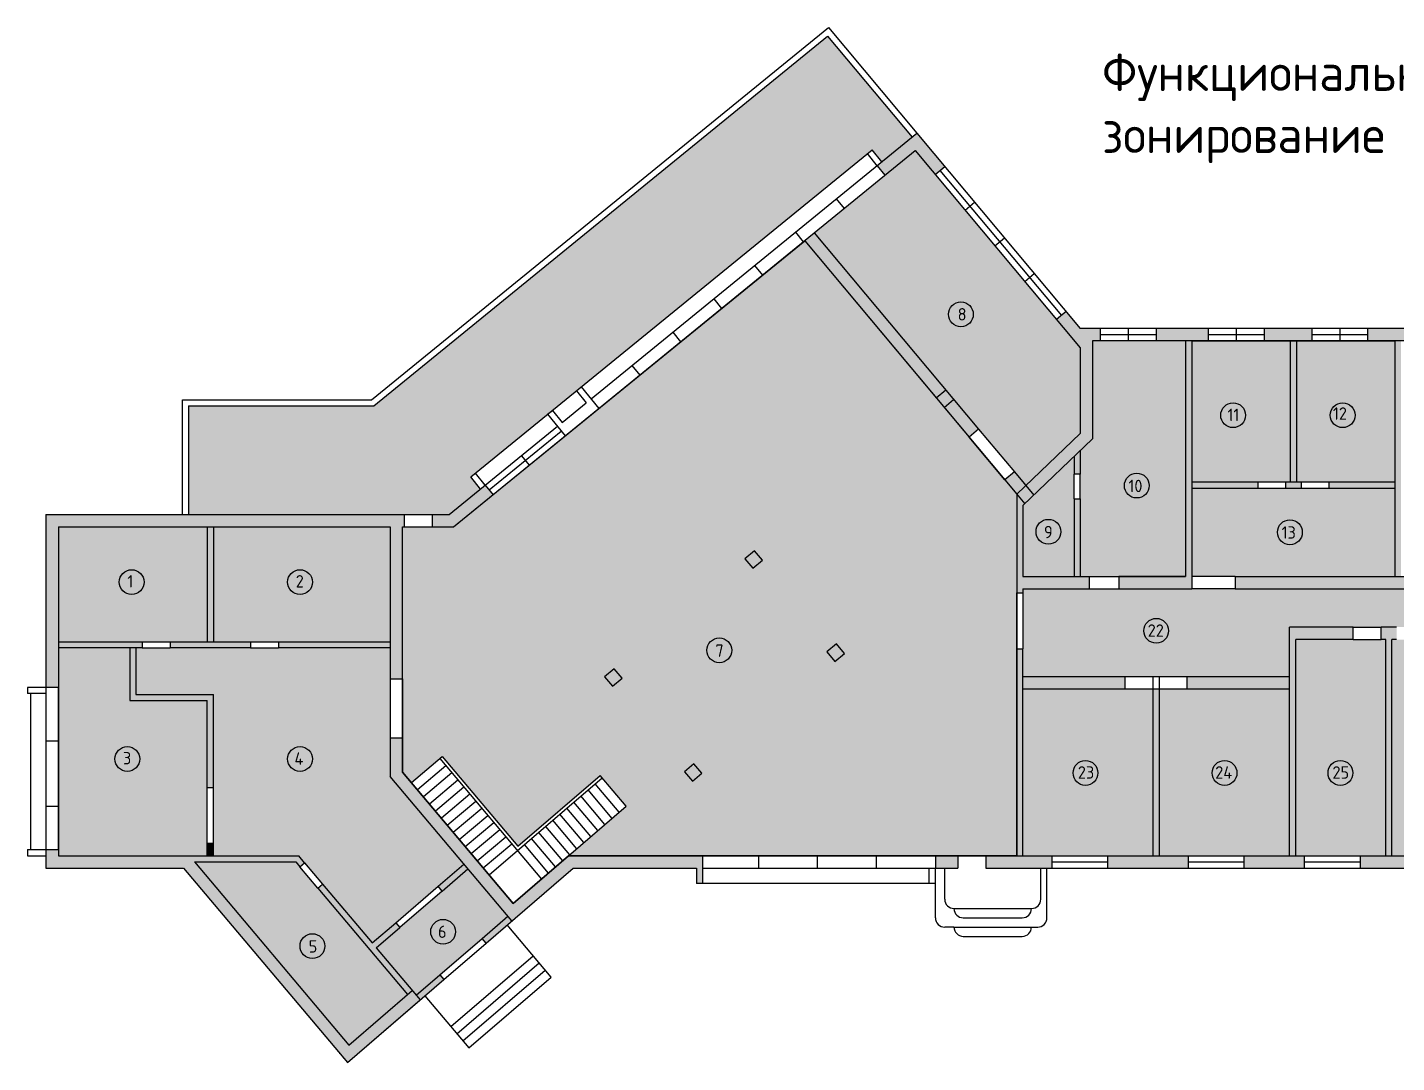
# Model space of a CAD drawing. Header units: millimetres. Extents: x 1 to 862718, y -200795 to 126771.
# Drawn here: x 144167 to 188323, y 2041 to 35409 of the extents above; entities that cross this region are included whole.
import ezdxf

# ---------------------------------------------------------------- set-up
doc = ezdxf.new("R2010")
doc.units = ezdxf.units.MM
doc.header["$MEASUREMENT"] = 0
doc.styles.get("Standard").update_dxf_attribs({"font": 'GOST Common.ttf'})

msp = doc.modelspace()

# ---------------------------------------------------------------- hatches: boundary and pattern name
at = {"true_color": 0xadddf7}
h = msp.add_hatch(color=141, dxfattribs=at)
h.dxf.hatch_style = 1
h.paths.add_polyline_path([(171410.2, 31466), (171726, 31078.4), (172698.8, 31871), (169971.2, 35129.7), (155338.6, 23208.9), (149367.4, 23208.9), (149367.4, 19708.9), (156317.4, 19708.9), (157217.4, 19708.9), (157771.3, 19708.9), (158779.1, 20530), (158463.3, 20917.6), (160944.1, 22938.9), (160944.1, 22938.9), (161099.2, 23065.2), (161874.4, 23696.9), (161874.4, 23696.9), (162029.5, 23823.2)])
at = {"true_color": 0x636466}
h = msp.add_hatch(color=251, dxfattribs=at)
h.dxf.hatch_style = 1
h.paths.add_polyline_path([(188817.4, 25708.9), (187387.4, 25708.9), (187387.4, 25308.9), (188267.4, 25308.9), (188817.4, 25308.9)])
h.paths.add_polyline_path([(185587.4, 25708.9), (184047.4, 25708.9), (184047.4, 25308.9), (185587.4, 25308.9)])
h.paths.add_polyline_path([(182247.4, 25708.9), (180567.4, 25708.9), (180567.4, 25308.9), (182247.4, 25308.9)])
h.paths.add_polyline_path([(178767.4, 25708.9), (178117.4, 25708.9), (177664.4, 26250.2), (177357.6, 25993.4), (178117.4, 25085.7), (178117.4, 22319.7), (176362.7, 20639.7), (176620, 20332.3), (178517.4, 22148.9), (178517.4, 25308.9), (178767.4, 25308.9)])
h.paths.add_polyline_path([(172853.9, 31997.3), (171570.9, 30952), (171823.6, 30642), (172800.5, 31437.9), (173442.3, 30671.1), (173749.1, 30927.8)])
h.paths.add_polyline_path([(159186.8, 20346.2), (158934.2, 20656.3), (157771.3, 19708.9), (157217.4, 19708.9), (157217.4, 19308.9), (157913.6, 19308.9)])
h.paths.add_polyline_path([(156317.4, 19708.9), (144767.4, 19708.9), (144767.4, 14133.9), (145167.4, 14133.9), (145167.4, 19308.9), (155867.4, 19308.9), (155867.4, 14408.9), (156267.4, 14408.9), (156267.4, 19308.9), (156317.4, 19308.9)])
h.paths.add_polyline_path([(152917.5, 8708.9), (145167.4, 8708.9), (145167.4, 8908.9), (144767.4, 8908.9), (144767.4, 8308.9), (149199.5, 8308.9), (154486.2, 2040.6), (156836.1, 4062.7), (156578.2, 4368.5), (156575.2, 4365.9), (154531.5, 2607.3), (149554.1, 8508.9), (152824.6, 8508.9), (152953.5, 8356), (153106.4, 8484.9)])
h.paths.add_polyline_path([(153686.6, 7797), (153533.7, 7668), (156426.6, 4238.1), (156578.2, 4368.5), (155417.6, 5744.6), (156175.7, 6396.9), (156046.7, 6549.7), (155288.7, 5897.4)], flags=17)
h.paths.add_polyline_path([(158373.9, 8288.5), (158245, 8441.4), (157411.2, 7723.9), (157540.1, 7571)], flags=17)
h.paths.add_polyline_path([(156267.4, 11406.6), (156267.4, 12508.9), (155867.4, 12508.9), (155867.4, 11260.4), (159792.4, 6606.7), (161770.4, 8308.9), (165742, 8308.9), (165742, 7808.9), (165942, 7808.9), (165942, 8708.9), (161622, 8708.9), (159837.7, 7173.4)])
h.paths.add_polyline_path([(159792.4, 6606.7), (159663.4, 6759.6), (158829.6, 6042.1), (158958.6, 5889.3)])
h.paths.add_polyline_path([(157594.1, 4715), (157465.1, 4867.9), (156707.1, 4215.6), (156836.1, 4062.7)])
h.paths.add_polyline_path([(150167.4, 19308.9), (149967.4, 19308.9), (149967.4, 15608.9), (150167.4, 15608.9)], flags=17)
h.paths.add_polyline_path([(155867.4, 15608.9), (152267.4, 15608.9), (152267.4, 15408.9), (155867.4, 15408.9)], flags=17)
h.paths.add_polyline_path([(150167.4, 13908.9), (147667.4, 13908.9), (147667.4, 15408.9), (147467.4, 15408.9), (147467.4, 13708.9), (149967.4, 13708.9), (149967.4, 10908.9), (150167.4, 10908.9)])
h.paths.add_polyline_path([(147867.4, 15608.9), (145167.4, 15608.9), (145167.4, 15408.9), (147867.4, 15408.9)], flags=17)
h.paths.add_polyline_path([(151367.4, 15608.9), (148767.4, 15608.9), (148767.4, 15408.9), (151367.4, 15408.9)], flags=17)
h.paths.add_polyline_path([(179573.1, 14478.9), (176273.1, 14478.9), (176273.1, 14078.9), (179573.1, 14078.9)])
h.paths.add_polyline_path([(176273.1, 15378.9), (176073.1, 15378.9), (176073.1, 8708.9), (176273.1, 8708.9)])
h.paths.add_polyline_path([(176273.1, 20000.2), (176330.4, 20055.1), (176073.1, 20362.5), (176073.1, 17178.9), (176273.1, 17178.9), (176273.1, 17308.9), (178423.1, 17308.9), (178423.1, 17708.9), (176273.1, 17708.9)])
h.paths.add_polyline_path([(178123.1, 20208.9), (177923.1, 20208.9), (177923.1, 17708.9), (178123.1, 17708.9)], flags=17)
h.paths.add_polyline_path([(178123.1, 21771.3), (177923.1, 21579.9), (177923.1, 21008.9), (178123.1, 21008.9)], flags=17)
h.paths.add_polyline_path([(175995.3, 21078.6), (175688.5, 20821.9), (176073.1, 20362.5), (176362.7, 20639.7)])
h.paths.add_polyline_path([(174037.6, 23417.5), (173730.9, 23160.7), (174533.2, 22202.2), (174839.9, 22458.9)])
h.paths.add_polyline_path([(169544.7, 28785.3), (169234.5, 28532.6), (173474.2, 23467.5), (173780.9, 23724.2)])
at = {"true_color": 0x2776bb}
h = msp.add_hatch(color=152, dxfattribs=at)
h.dxf.hatch_style = 1
h.paths.add_polyline_path([(178117.4, 25085.7), (172800.5, 31437.9), (169544.7, 28785.3), (174839.9, 22458.9), (175995.3, 21078.6), (176362.7, 20639.7), (178117.4, 22319.7)])
at = {"true_color": 0x139b48}
h = msp.add_hatch(color=114, dxfattribs=at)
h.dxf.hatch_style = 1
h.paths.add_polyline_path([(174533.2, 22202.2), (169234.5, 28532.6), (157913.6, 19308.9), (157217.4, 19308.9), (156267.4, 19308.9), (156267.4, 14408.9), (156267.4, 12508.9), (156267.4, 11406.6), (156549.6, 11072), (157543.4, 11910.1), (159984.9, 9015.2), (162637.3, 11297.6), (163476.2, 10304.5), (161622, 8708.9), (174177.4, 8708.9), (175077.4, 8708.9), (176073.1, 8708.9), (176073.1, 15378.9), (176073.1, 17178.9), (176073.1, 20362.5), (175688.5, 20821.9)])
h.paths.add_polyline_path([(167612.5, 18537.7), (167870, 18231.5), (167563.8, 17974.1), (167306.4, 18280.2)], flags=16)
h.paths.add_polyline_path([(170256.1, 15535.1), (170513.5, 15229), (170207.4, 14971.5), (169949.9, 15277.7)], flags=16)
h.paths.add_polyline_path([(163089.6, 14734.5), (163347, 14428.4), (163040.9, 14170.9), (162783.4, 14477.1)], flags=16)
h.paths.add_polyline_path([(165664.2, 11673.2), (165921.6, 11367.1), (165615.5, 11109.6), (165358, 11415.8)], flags=16)
at = {"true_color": 0x636466}
h = msp.add_hatch(color=251, dxfattribs=at)
h.dxf.hatch_style = 1
h.paths.add_polyline_path([(194217.4, 25708.9), (192217.4, 25708.9), (192217.4, 25308.9), (194217.4, 25308.9)])
h.paths.add_polyline_path([(198817.4, 25708.9), (197617.4, 25708.9), (197617.4, 25308.9), (198817.4, 25308.9)])
h.paths.add_polyline_path([(188467.4, 25308.9), (188267.4, 25308.9), (188267.4, 17708.9), (188467.4, 17708.9)])
h.paths.add_polyline_path([(185092.4, 25308.9), (184892.4, 25308.9), (184892.4, 20758.9), (185092.4, 20758.9)])
h.paths.add_polyline_path([(183842.4, 20758.9), (181717.4, 20758.9), (181717.4, 20558.9), (183842.4, 20558.9)])
h.paths.add_polyline_path([(181717.4, 25308.9), (181517.4, 25308.9), (181517.4, 17708.9), (179367.4, 17708.9), (179367.4, 17308.9), (181717.4, 17308.9)])
h.paths.add_polyline_path([(188267.4, 20758.9), (186142.4, 20758.9), (186142.4, 20558.9), (188267.4, 20558.9)])
h.paths.add_polyline_path([(185242.4, 20758.9), (184742.4, 20758.9), (184742.4, 20558.9), (185242.4, 20558.9)])
h.paths.add_polyline_path([(192567.4, 17708.9), (183117.4, 17708.9), (183117.4, 17308.9), (192567.4, 17308.9)])
h.paths.add_polyline_path([(198817.4, 17708.9), (198667.4, 17708.9), (198667.4, 25308.9), (198467.4, 25308.9), (198467.4, 17708.9), (194367.4, 17708.9), (194367.4, 17308.9), (198817.4, 17308.9)])
h.paths.add_polyline_path([(201617.4, 17708.9), (200617.4, 17708.9), (200617.4, 17308.9), (201617.4, 17308.9)], flags=0)
h.paths.add_polyline_path([(206567.4, 17708.9), (202517.4, 17708.9), (202517.4, 17308.9), (206567.4, 17308.9)], flags=17)
h.paths.add_polyline_path([(201467.4, 21308.9), (206067.4, 21308.9), (206067.4, 21508.9), (201267.4, 21508.9), (201267.4, 17708.9), (201467.4, 17708.9)], flags=17)
h.paths.add_polyline_path([(204667.4, 21308.9), (204467.4, 21308.9), (204467.4, 17708.9), (204667.4, 17708.9)], flags=0)
h.paths.add_polyline_path([(209467.4, 17708.9), (207467.4, 17708.9), (207467.4, 17308.9), (209467.4, 17308.9)], flags=17)
h.paths.add_polyline_path([(207867.4, 18708.9), (207667.4, 18708.9), (207667.4, 18608.9), (207767.4, 18608.9), (207767.4, 17708.9), (207867.4, 17708.9)], flags=17)
h.paths.add_polyline_path([(206067.4, 18608.9), (206167.4, 18608.9), (206167.4, 18708.9), (205967.4, 18708.9), (205967.4, 17708.9), (206067.4, 17708.9)], flags=17)
h.paths.add_polyline_path([(206967.4, 21308.9), (207067.4, 21308.9), (207067.4, 21508.9), (206967.4, 21508.9), (206967.4, 25308.9), (206867.4, 25308.9), (206867.4, 21508.9), (206767.4, 21508.9), (206767.4, 21308.9), (206867.4, 21308.9), (206867.4, 18708.9), (206767.4, 18708.9), (206767.4, 18608.9), (207067.4, 18608.9), (207067.4, 18708.9), (206967.4, 18708.9)], flags=17)
h.paths.add_polyline_path([(203167.4, 25308.9), (202967.4, 25308.9), (202967.4, 21508.9), (203167.4, 21508.9)], flags=17)
h.paths.add_polyline_path([(211317.4, 25708.9), (200617.4, 25708.9), (200617.4, 25308.9), (210917.4, 25308.9), (210917.4, 21508.9), (209467.4, 21508.9), (209467.4, 17178.9), (209867.4, 17178.9), (209867.4, 21108.9), (211317.4, 21108.9)])
h.paths.add_polyline_path([(209467.4, 21508.9), (207767.4, 21508.9), (207767.4, 21308.9), (209467.4, 21308.9)], flags=17)
h.paths.add_polyline_path([(196967.4, 21408.9), (189967.4, 21408.9), (189967.4, 21208.9), (196967.4, 21208.9)])
h.paths.add_polyline_path([(184873.1, 14478.9), (181573.1, 14478.9), (181573.1, 14078.9), (184873.1, 14078.9)])
h.paths.add_polyline_path([(180673.1, 14078.9), (180473.1, 14078.9), (180473.1, 8708.9), (180673.1, 8708.9)])
h.paths.add_polyline_path([(185073.1, 15678.9), (186923.1, 15678.9), (186923.1, 16078.9), (184873.1, 16078.9), (184873.1, 8708.9), (185073.1, 8708.9)])
h.paths.add_polyline_path([(188323.1, 16078.9), (187823.1, 16078.9), (187823.1, 15678.9), (187973.1, 15678.9), (187973.1, 8708.9), (188173.1, 8708.9), (188173.1, 15678.9), (188323.1, 15678.9)])
h.paths.add_polyline_path([(193323.1, 16078.9), (189223.1, 16078.9), (189223.1, 15678.9), (191073.1, 15678.9), (191073.1, 8708.9), (191273.1, 8708.9), (191273.1, 15678.9), (193323.1, 15678.9)])
h.paths.add_polyline_path([(193223.1, 15678.9), (193023.1, 15678.9), (193023.1, 13728.9), (192594.1, 13728.9), (192594.1, 13528.9), (193223.1, 13528.9)], flags=17)
h.paths.add_polyline_path([(191894.1, 13728.9), (191273.1, 13728.9), (191273.1, 13528.9), (191894.1, 13528.9)], flags=17)
h.paths.add_polyline_path([(195773.1, 11578.9), (191273.1, 11578.9), (191273.1, 11378.9), (195773.1, 11378.9)])
h.paths.add_polyline_path([(195973.1, 15678.9), (195773.1, 15678.9), (195773.1, 10437.9), (195973.1, 10437.9)])
h.paths.add_polyline_path([(195973.1, 9637.9), (195773.1, 9637.9), (195773.1, 8708.9), (195973.1, 8708.9)])
h.paths.add_polyline_path([(200773.1, 15678.9), (200573.1, 15678.9), (200573.1, 8708.9), (200773.1, 8708.9)])
h.paths.add_polyline_path([(202873.1, 16078.9), (198723.1, 16078.9), (198723.1, 15678.9), (202873.1, 15678.9)])
h.paths.add_polyline_path([(197823.1, 16078.9), (194223.1, 16078.9), (194223.1, 15678.9), (197823.1, 15678.9)])
h.paths.add_polyline_path([(203973.1, 14828.9), (204273.1, 14828.9), (204273.1, 15028.9), (203973.1, 15028.9), (203973.1, 16078.9), (203773.1, 16078.9), (203773.1, 11708.9), (200773.1, 11708.9), (200773.1, 11508.9), (203973.1, 11508.9)])
h.paths.add_polyline_path([(205673.1, 16078.9), (205473.1, 16078.9), (205473.1, 15028.9), (205173.1, 15028.9), (205173.1, 14828.9), (205473.1, 14828.9), (205473.1, 8708.9), (205673.1, 8708.9)])
h.paths.add_polyline_path([(206423.1, 12808.9), (205673.1, 12808.9), (205673.1, 12608.9), (206423.1, 12608.9)])
h.paths.add_polyline_path([(209467.4, 12808.9), (207323.1, 12808.9), (207323.1, 12608.9), (209467.4, 12608.9)], flags=17)
h.paths.add_polyline_path([(206423.1, 16078.9), (205673.1, 16078.9), (205673.1, 15678.9), (206423.1, 15678.9)])
h.paths.add_polyline_path([(209867.4, 16278.9), (209467.4, 16278.9), (209467.4, 16078.9), (207323.1, 16078.9), (207323.1, 15678.9), (209467.4, 15678.9), (209467.4, 8708.9), (208317.4, 8708.9), (208317.4, 8308.9), (209867.4, 8308.9)])
h.paths.add_polyline_path([(177207.4, 8708.9), (175077.4, 8708.9), (175077.4, 8308.9), (177207.4, 8308.9)])
h.paths.add_polyline_path([(174177.4, 8708.9), (173448.5, 8708.9), (173448.5, 8308.9), (174177.4, 8308.9)])
h.paths.add_polyline_path([(181607.4, 8708.9), (179007.4, 8708.9), (179007.4, 8308.9), (181607.4, 8308.9)])
h.paths.add_polyline_path([(185357.4, 8708.9), (183407.4, 8708.9), (183407.4, 8308.9), (185357.4, 8308.9)])
h.paths.add_polyline_path([(188857.4, 8708.9), (187157.4, 8708.9), (187157.4, 8308.9), (188857.4, 8308.9)])
h.paths.add_polyline_path([(196307.4, 8708.9), (190657.4, 8708.9), (190657.4, 8308.9), (196307.4, 8308.9)])
h.paths.add_polyline_path([(201157.4, 8708.9), (200507.4, 8708.9), (200507.4, 8308.9), (201157.4, 8308.9)])
h.paths.add_polyline_path([(206517.4, 8708.9), (205357.4, 8708.9), (205357.4, 8308.9), (206517.4, 8308.9)])
at = {"true_color": 0xf8991e}
h = msp.add_hatch(color=30, dxfattribs=at)
h.dxf.hatch_style = 1
h.paths.add_polyline_path([(181517.4, 25308.9), (178517.4, 25308.9), (178517.4, 22148.9), (178123.1, 21771.3), (178123.1, 21008.9), (178123.1, 20208.9), (178123.1, 17708.9), (178423.1, 17708.9), (179367.4, 17708.9), (181517.4, 17708.9)])
at = {"true_color": 0xa953a0}
h = msp.add_hatch(color=215, dxfattribs=at)
h.dxf.hatch_style = 1
h.paths.add_polyline_path([(184892.4, 25308.9), (181717.4, 25308.9), (181717.4, 20758.9), (183842.4, 20758.9), (184742.4, 20758.9), (184892.4, 20758.9)])
at = {"true_color": 0xc8c92d}
h = msp.add_hatch(color=52, dxfattribs=at)
h.dxf.hatch_style = 1
h.paths.add_polyline_path([(188267.4, 25308.9), (185092.4, 25308.9), (185092.4, 20758.9), (185242.4, 20758.9), (186142.4, 20758.9), (188267.4, 20758.9)])
at = {"true_color": 0x000000}
h = msp.add_hatch(color=18, dxfattribs=at)
h.dxf.hatch_style = 1
h.paths.add_polyline_path([(174037.6, 23417.5), (173780.9, 23724.2), (173474.2, 23467.5), (173730.9, 23160.7)])
h.paths.add_polyline_path([(176073.1, 20362.5), (176330.4, 20055.1), (176620, 20332.3), (176362.7, 20639.7)])
h.paths.add_polyline_path([(170256.1, 15535.1), (169949.9, 15277.7), (170207.4, 14971.5), (170513.5, 15229)])
h.paths.add_polyline_path([(167306.4, 18280.2), (167563.8, 17974.1), (167870, 18231.5), (167612.5, 18537.7)])
h.paths.add_polyline_path([(163089.6, 14734.5), (162783.4, 14477.1), (163040.9, 14170.9), (163347, 14428.4)])
h.paths.add_polyline_path([(165664.2, 11673.2), (165358, 11415.8), (165615.5, 11109.6), (165921.6, 11367.1)])
at = {"true_color": 0xf4ee51}
h = msp.add_hatch(color=41, dxfattribs=at)
h.dxf.hatch_style = 1
h.paths.add_polyline_path([(177923.1, 20208.9), (177923.1, 21008.9), (177923.1, 21579.9), (176273.1, 20000.2), (176273.1, 17708.9), (177923.1, 17708.9)])
at = {"true_color": 0x745e3d}
h = msp.add_hatch(color=37, dxfattribs=at)
h.dxf.hatch_style = 1
h.paths.add_polyline_path([(188267.4, 20558.9), (186142.4, 20558.9), (185242.4, 20558.9), (184742.4, 20558.9), (183842.4, 20558.9), (181717.4, 20558.9), (181717.4, 17708.9), (183117.4, 17708.9), (188267.4, 17708.9)])
at = {"true_color": 0x45769c}
h = msp.add_hatch(color=155, dxfattribs=at)
h.dxf.hatch_style = 1
h.paths.add_polyline_path([(149967.4, 19308.9), (145167.4, 19308.9), (145167.4, 15608.9), (147867.4, 15608.9), (148767.4, 15608.9), (149967.4, 15608.9)])
at = {"true_color": 0x991b1e}
h = msp.add_hatch(color=244, dxfattribs=at)
h.dxf.hatch_style = 1
h.paths.add_polyline_path([(155867.4, 19308.9), (150167.4, 19308.9), (150167.4, 15608.9), (151367.4, 15608.9), (152267.4, 15608.9), (155867.4, 15608.9)])
at = {"true_color": 0x6b5354}
h = msp.add_hatch(color=251, dxfattribs=at)
h.dxf.hatch_style = 1
h.paths.add_polyline_path([(184873.1, 16078.9), (186923.1, 16078.9), (187823.1, 16078.9), (188323.1, 16078.9), (189223.1, 16078.9), (193323.1, 16078.9), (194223.1, 16078.9), (197823.1, 16078.9), (198723.1, 16078.9), (202873.1, 16078.9), (203773.1, 16078.9), (203973.1, 16078.9), (203973.1, 15028.9), (204273.1, 15028.9), (205173.1, 15028.9), (205473.1, 15028.9), (205473.1, 16078.9), (206423.1, 16078.9), (207323.1, 16078.9), (209467.4, 16078.9), (209467.4, 16278.9), (209467.4, 17178.9), (209467.4, 17308.9), (207467.4, 17308.9), (206567.4, 17308.9), (202517.4, 17308.9), (201617.4, 17308.9), (200617.4, 17308.9), (198817.4, 17308.9), (194367.4, 17308.9), (192567.4, 17308.9), (183117.4, 17308.9), (181717.4, 17308.9), (179367.4, 17308.9), (178423.1, 17308.9), (176273.1, 17308.9), (176273.1, 17178.9), (176273.1, 15378.9), (176273.1, 14478.9), (179573.1, 14478.9), (180473.1, 14478.9), (180673.1, 14478.9), (181573.1, 14478.9), (184873.1, 14478.9)])
at = {"true_color": 0xeb6c90}
h = msp.add_hatch(color=241, dxfattribs=at)
h.dxf.hatch_style = 1
h.paths.add_polyline_path([(187973.1, 15678.9), (187823.1, 15678.9), (186923.1, 15678.9), (185073.1, 15678.9), (185073.1, 8708.9), (187973.1, 8708.9)])
at = {"true_color": 0xff6c2f}
h = msp.add_hatch(color=30, dxfattribs=at)
h.dxf.hatch_style = 1
h.paths.add_polyline_path([(191073.1, 15678.9), (189223.1, 15678.9), (188323.1, 15678.9), (188173.1, 15678.9), (188173.1, 8708.9), (191073.1, 8708.9)])
at = {"true_color": 0x136734}
h = msp.add_hatch(color=116, dxfattribs=at)
h.dxf.hatch_style = 1
h.paths.add_polyline_path([(149967.4, 13708.9), (147467.4, 13708.9), (147467.4, 15408.9), (145167.4, 15408.9), (145167.4, 8708.9), (149967.4, 8708.9), (149967.4, 9108.9), (149967.4, 10908.9)])
at = {"true_color": 0xcd6928}
h = msp.add_hatch(color=32, dxfattribs=at)
h.dxf.hatch_style = 1
h.paths.add_polyline_path([(155867.4, 14408.9), (155867.4, 15408.9), (152267.4, 15408.9), (151367.4, 15408.9), (148767.4, 15408.9), (147867.4, 15408.9), (147667.4, 15408.9), (147667.4, 13908.9), (150167.4, 13908.9), (150167.4, 10908.9), (150167.4, 9108.9), (150167.4, 8708.9), (152917.5, 8708.9), (153106.4, 8484.9), (153686.6, 7797), (155288.7, 5897.4), (156046.7, 6549.7), (157411.2, 7723.9), (158245, 8441.4), (155867.4, 11260.4), (155867.4, 12508.9)])
at = {"true_color": 0x727430}
h = msp.add_hatch(color=67, dxfattribs=at)
h.dxf.hatch_style = 1
h.paths.add_polyline_path([(180473.1, 14078.9), (179573.1, 14078.9), (176273.1, 14078.9), (176273.1, 8708.9), (180473.1, 8708.9)])
at = {"true_color": 0x98444d}
h = msp.add_hatch(color=15, dxfattribs=at)
h.dxf.hatch_style = 1
h.paths.add_polyline_path([(184873.1, 14078.9), (181573.1, 14078.9), (180673.1, 14078.9), (180673.1, 8708.9), (184873.1, 8708.9)])
at = {"true_color": 0x636466}
h = msp.add_hatch(color=251, dxfattribs=at)
h.dxf.hatch_style = 1
h.paths.add_polyline_path([(150167.4, 9108.9), (149967.4, 9108.9), (149967.4, 8708.9), (150167.4, 8708.9)])
at = {"true_color": 0x4554a5}
h = msp.add_hatch(color=175, dxfattribs=at)
h.dxf.hatch_style = 1
h.paths.add_polyline_path([(153533.7, 7668), (152953.5, 8356), (152824.6, 8508.9), (149554.1, 8508.9), (154531.5, 2607.3), (156426.6, 4238.1)])
at = {"true_color": 0xf8d731}
h = msp.add_hatch(color=40, dxfattribs=at)
h.dxf.hatch_style = 1
h.paths.add_polyline_path([(159663.4, 6759.6), (158373.9, 8288.5), (157540.1, 7571), (156175.7, 6396.9), (155417.6, 5744.6), (156707.1, 4215.6), (157465.1, 4867.9), (158829.6, 6042.1)])

# ---------------------------------------------------------------- linework, layer by layer
for p, q in [((155267.4, 23408.9), (169997.9, 35409.4)), ((155338.6, 23208.9), (169971.2, 35129.7)), ((169971.2, 35129.7), (172698.8, 31871)), ((162345.3, 23435.5), (172853.9, 31997.3)), ((157913.6, 19308.9), (172800.5, 31437.9)), ((158463.3, 20917.6), (171410.2, 31466)), ((171726, 31078.4), (171410.2, 31466)), ((172800.5, 31437.9), (178117.4, 25085.7)), ((172800.5, 31437.9), (172806.9, 31430.3)), ((171570.9, 30952.1), (171255.1, 31339.7)), ((171570.9, 30952.1), (171823.6, 30642)), ((170253, 29878.3), (170505.6, 29568.2)), ((168935, 28804.5), (169187.7, 28494.4)), ((169544.7, 28785.3), (174839.9, 22458.9)), ((169234.5, 28532.6), (174533.2, 22202.2)), ((167617.1, 27730.7), (167869.7, 27420.6)), ((166299.1, 26656.9), (166551.8, 26346.8)), ((198817.4, 25708.9), (178117.4, 25708.9)), ((178767.4, 25708.9), (178767.4, 25308.9)), ((180567.4, 25708.9), (180567.4, 25308.9)), ((182247.4, 25708.9), (182247.4, 25308.9)), ((184047.4, 25708.9), (184047.4, 25308.9)), ((185587.4, 25708.9), (185587.4, 25308.9)), ((187387.4, 25708.9), (187387.4, 25308.9)), ((164981.2, 25583.1), (165233.8, 25273)), ((198817.4, 25308.9), (178517.4, 25308.9)), ((178517.4, 25308.9), (178517.4, 22148.9)), ((181517.4, 25308.9), (181517.4, 17708.9)), ((181717.4, 25308.9), (181717.4, 17308.9)), ((181717.4, 25308.9), (188267.4, 25308.9)), ((184892.4, 25308.9), (184892.4, 20758.9)), ((185092.4, 25308.9), (185092.4, 20758.9)), ((188267.4, 25308.9), (188267.4, 17708.9)), ((178117.4, 25085.7), (178117.4, 22319.7)), ((163663.2, 24509.4), (163915.9, 24199.3)), ((149167.4, 19708.9), (149167.4, 23408.9)), ((149167.4, 23408.9), (155267.4, 23408.9)), ((161874.4, 23696.9), (162029.5, 23823.2)), ((161874.4, 23696.9), (162190.3, 23309.2)), ((162029.5, 23823.2), (162597.9, 23125.5)), ((173474.2, 23467.5), (173780.9, 23724.2)), ((173730.9, 23160.7), (174037.6, 23417.5)), ((149367.4, 23208.9), (149367.4, 19708.9)), ((149367.4, 23208.9), (155338.6, 23208.9)), ((160944.1, 22938.9), (161099.2, 23065.2)), ((161099.2, 23065.2), (161415, 22677.6)), ((161415, 22677.6), (162190.3, 23309.2)), ((157771.3, 19708.9), (161259.9, 22551.3)), ((160944.1, 22938.9), (161512.6, 22241.2)), ((174839.9, 22458.9), (174533.2, 22202.2)), ((178117.4, 22319.7), (176073.1, 20362.5)), ((178517.4, 22148.9), (176273.1, 20000.2)), ((178123.1, 21771.3), (178123.1, 21008.9)), ((177923.1, 21579.9), (177923.1, 21008.9)), ((158779.1, 20530), (158463.3, 20917.6)), ((158934.1, 20656.3), (158618.3, 21044)), ((175995.3, 21078.6), (175688.5, 20821.9)), ((175688.5, 20821.9), (176330.4, 20055.1)), ((175995.3, 21078.6), (176620, 20332.3)), ((178123.1, 21008.9), (177923.1, 21008.9)), ((181717.4, 20758.9), (183842.4, 20758.9)), ((183842.4, 20758.9), (183842.4, 20558.9)), ((184742.4, 20758.9), (185242.4, 20758.9)), ((184742.4, 20758.9), (184742.4, 20558.9)), ((185242.4, 20758.9), (185242.4, 20558.9)), ((186142.4, 20758.9), (188267.4, 20758.9)), ((186142.4, 20758.9), (186142.4, 20558.9)), ((158934.1, 20656.3), (159186.8, 20346.2)), ((176073.1, 20362.5), (176073.1, 17178.9)), ((181717.4, 20558.9), (183842.4, 20558.9)), ((184742.4, 20558.9), (185242.4, 20558.9)), ((186142.4, 20558.9), (188267.4, 20558.9)), ((176273.1, 20000.2), (176273.1, 17708.9)), ((177923.1, 20208.9), (178123.1, 20208.9)), ((177923.1, 20208.9), (177923.1, 17708.9)), ((178123.1, 20208.9), (178123.1, 17708.9)), ((144767.4, 19708.9), (144767.4, 8308.9)), ((144767.4, 19708.9), (156317.4, 19708.9)), ((156317.4, 19708.9), (156317.4, 19308.9)), ((157217.4, 19708.9), (157771.3, 19708.9)), ((157217.4, 19708.9), (157217.4, 19308.9)), ((145167.4, 19308.9), (145167.4, 8708.9)), ((145167.4, 19308.9), (155867.4, 19308.9)), ((149967.4, 19308.9), (149967.4, 15608.9)), ((150167.4, 19308.9), (150167.4, 15608.9)), ((155867.4, 19308.9), (155867.4, 14408.9)), ((156267.4, 19308.9), (156317.4, 19308.9)), ((156267.4, 14408.9), (156267.4, 19308.9)), ((157217.4, 19308.9), (157913.6, 19308.9)), ((176273.1, 17708.9), (178423.1, 17708.9)), ((178423.1, 17308.9), (178423.1, 17708.9)), ((178423.1, 17708.9), (179367.4, 17708.9)), ((179367.4, 17708.9), (181517.4, 17708.9)), ((181517.4, 17708.9), (179367.4, 17708.9)), ((179367.4, 17708.9), (179367.4, 17308.9)), ((183117.4, 17708.9), (192567.4, 17708.9)), ((183117.4, 17708.9), (183117.4, 17308.9)), ((176273.1, 17308.9), (176273.1, 17178.9)), ((176273.1, 17308.9), (178423.1, 17308.9)), ((178423.1, 17308.9), (179367.4, 17308.9)), ((179367.4, 17308.9), (181717.4, 17308.9)), ((183117.4, 17308.9), (192567.4, 17308.9)), ((176073.1, 17178.9), (176273.1, 17178.9)), ((184873.1, 8708.9), (184873.1, 16078.9)), ((186923.1, 16078.9), (184873.1, 16078.9)), ((186923.1, 15678.9), (186923.1, 16078.9)), ((187823.1, 15678.9), (187823.1, 16078.9)), ((188323.1, 16078.9), (187823.1, 16078.9)), ((145167.4, 15608.9), (147867.4, 15608.9)), ((147867.4, 15608.9), (147867.4, 15408.9)), ((148767.4, 15608.9), (151367.4, 15608.9)), ((148767.4, 15608.9), (148767.4, 15408.9)), ((151367.4, 15608.9), (151367.4, 15408.9)), ((152267.4, 15608.9), (155867.4, 15608.9)), ((152267.4, 15608.9), (152267.4, 15408.9)), ((185073.1, 8708.9), (185073.1, 15678.9)), ((186923.1, 15678.9), (185073.1, 15678.9)), ((187973.1, 15678.9), (187823.1, 15678.9)), ((187973.1, 8708.9), (187973.1, 15678.9)), ((188173.1, 8708.9), (188173.1, 15678.9)), ((188323.1, 15678.9), (188173.1, 15678.9)), ((147867.4, 15408.9), (145167.4, 15408.9)), ((147467.4, 15408.9), (147467.4, 13708.9)), ((147667.4, 15408.9), (147667.4, 13908.9)), ((151367.4, 15408.9), (148767.4, 15408.9)), ((155867.4, 15408.9), (152267.4, 15408.9)), ((176073.1, 8708.9), (176073.1, 15378.9)), ((176073.1, 15378.9), (176273.1, 15378.9)), ((176273.1, 8708.9), (176273.1, 15378.9)), ((145167.4, 14133.9), (144167.4, 14133.9)), ((144167.4, 14133.9), (144167.4, 13933.9)), ((145167.4, 8908.9), (145167.4, 14133.9)), ((155867.4, 14408.9), (156267.4, 14408.9)), ((179573.1, 14478.9), (176273.1, 14478.9)), ((179573.1, 14078.9), (179573.1, 14478.9)), ((180473.1, 8708.9), (180473.1, 14478.9)), ((180673.1, 14478.9), (180473.1, 14478.9)), ((180673.1, 8708.9), (180673.1, 14478.9)), ((181573.1, 14078.9), (181573.1, 14478.9)), ((184873.1, 14478.9), (181573.1, 14478.9)), ((144767.4, 13933.9), (144167.4, 13933.9)), ((144267.4, 13933.9), (144267.4, 8908.9)), ((147467.4, 13708.9), (149967.4, 13708.9)), ((147667.4, 13908.9), (150167.4, 13908.9)), ((149967.4, 10908.9), (149967.4, 13708.9)), ((150167.4, 10908.9), (150167.4, 13908.9)), ((179573.1, 14078.9), (176273.1, 14078.9)), ((180673.1, 14078.9), (180473.1, 14078.9)), ((184873.1, 14078.9), (181573.1, 14078.9)), ((144767.4, 12408.9), (145167.4, 12408.9)), ((155867.4, 12508.9), (156267.4, 12508.9)), ((155867.4, 12508.9), (155867.4, 11260.4)), ((156267.4, 12508.9), (156267.4, 11406.6)), ((156549.6, 11072), (157543.4, 11910.1)), ((156743.1, 10842.6), (157660.4, 11616.3)), ((157466.9, 11845.6), (160747.3, 7956.2)), ((157543.4, 11910.1), (159984.9, 9015.2)), ((159792.4, 6606.7), (155867.4, 11260.4)), ((156936.5, 10613.3), (157853.8, 11387)), ((157129.9, 10384), (158047.2, 11157.7)), ((159064, 8090.8), (162702.5, 11221.8)), ((159984.9, 9015.2), (162637.3, 11297.6)), ((163476.2, 10304.5), (162637.3, 11297.6)), ((149967.4, 10908.9), (150167.4, 10908.9)), ((157323.3, 10154.7), (158240.6, 10928.3)), ((157516.7, 9925.3), (158434, 10699)), ((162794.1, 9717.4), (162020.3, 10634.7)), ((163021.4, 9913.1), (162247.7, 10830.4)), ((163248.8, 10108.8), (162475.1, 11026.1)), ((144767.4, 10308.9), (145167.4, 10308.9)), ((157710.1, 9696), (158627.4, 10469.7)), ((157903.5, 9466.7), (158820.8, 10240.3)), ((159837.7, 7173.4), (163476.2, 10304.5)), ((162339.3, 9326.1), (161565.5, 10243.4)), ((162566.7, 9521.8), (161792.9, 10439)), ((158097, 9237.4), (159014.3, 10011)), ((158290.4, 9008), (159207.7, 9781.7)), ((161884.4, 8934.6), (161110.7, 9852)), ((162111.9, 9130.4), (161338.1, 10047.7)), ((158483.8, 8778.7), (159401.1, 9552.4)), ((158677.2, 8549.4), (159594.5, 9323)), ((161429.7, 8543.4), (160655.8, 9460.6)), ((161657.1, 8739.1), (160883.3, 9656.3)), ((144167.4, 8908.9), (145167.4, 8908.9)), ((144167.4, 8908.9), (144167.4, 8708.9)), ((149967.4, 8708.9), (149967.4, 9108.9)), ((149967.4, 9108.9), (150167.4, 9108.9)), ((150167.4, 8708.9), (150167.4, 9108.9)), ((158870.6, 8320), (159787.9, 9093.7)), ((160975, 8152.1), (160201, 9069.2)), ((161202.4, 8347.7), (160428.4, 9264.9)), ((144167.4, 8708.9), (144767.4, 8708.9)), ((145167.4, 8708.9), (152917.5, 8708.9)), ((149554.1, 8508.9), (152824.6, 8508.9)), ((153106.4, 8484.9), (152917.5, 8708.9)), ((152953.5, 8356), (153106.4, 8484.9)), ((157411.2, 7723.9), (158243.5, 8440.1)), ((161622, 8708.9), (174177.4, 8708.9)), ((165942, 8708.9), (165942, 7808.9)), ((167742, 8708.9), (167742, 8308.9)), ((169642, 8708.9), (169642, 8308.9)), ((171542, 8708.9), (171542, 8308.9)), ((173448.5, 8708.9), (173448.5, 8308.9)), ((174177.4, 8708.9), (174177.4, 8308.9)), ((175077.4, 8708.9), (209467.4, 8708.9)), ((175077.4, 8708.9), (175077.4, 8308.9)), ((177207.4, 8708.9), (177207.4, 8308.9)), ((179007.4, 8308.9), (179007.4, 8708.9)), ((181607.4, 8308.9), (181607.4, 8708.9)), ((183407.4, 8308.9), (183407.4, 8708.9)), ((185357.4, 8308.9), (185357.4, 8708.9)), ((187157.4, 8308.9), (187157.4, 8708.9)), ((144767.4, 8308.9), (149199.5, 8308.9)), ((157540.1, 7571), (158373.9, 8288.5)), ((158958.6, 5889.3), (161770.4, 8308.9)), ((161770.4, 8308.9), (165742, 8308.9)), ((165742, 8308.9), (165742, 7808.9)), ((165942, 8308.9), (174177.4, 8308.9)), ((173248.5, 7808.9), (173248.5, 8308.9)), ((173448.5, 6708.9), (173448.5, 8308.9)), ((173748.5, 7308.9), (173748.5, 8308.9)), ((175077.4, 8308.9), (209867.4, 8308.9)), ((176848.5, 7308.9), (176848.5, 8308.9)), ((177048.5, 6708.9), (177048.5, 8308.9)), ((153533.7, 7668), (153686.6, 7797)), ((157540.1, 7571), (157411.2, 7723.9)), ((173448.5, 7808.9), (165742, 7808.9)), ((158829.6, 6042.1), (159663.4, 6759.6)), ((174048.5, 7008.9), (176548.5, 7008.9)), ((174048.5, 7008.9), (174048.5, 7008.9)), ((174348.5, 6708.9), (176248.5, 6708.9)), ((176548.5, 7008.9), (176548.5, 7008.9)), ((155288.7, 5897.4), (156046.7, 6549.7)), ((155417.6, 5744.6), (156175.7, 6396.9)), ((161059.2, 4794.4), (159640.8, 6476.2)), ((174048.5, 6408.9), (173748.5, 6408.9)), ((174048.5, 6408.9), (176548.5, 6408.9)), ((174048.5, 6408.9), (174048.5, 6408.9)), ((176548.5, 6408.9), (176548.5, 6408.9)), ((176548.5, 6408.9), (176748.5, 6408.9)), ((158958.6, 5889.3), (158829.6, 6042.1)), ((174348.5, 6108.9), (176248.5, 6108.9)), ((157825.8, 3199.4), (160478.9, 5482.4)), ((156707.1, 4215.6), (157465.1, 4867.9)), ((158019.3, 2970.1), (160672.4, 5253.1)), ((158212.7, 2740.7), (160865.8, 5023.8)), ((154486.2, 2040.6), (157594.1, 4715)), ((158406.1, 2511.4), (161059.2, 4794.4)), ((154486.2, 2040.6), (156836.1, 4062.7)), ((154531.5, 2607.3), (156578.2, 4368.5)), ((154531.5, 2607.3), (156575.2, 4365.9)), ((156575.2, 4365.9), (156578.2, 4368.5)), ((154225.3, 2343.8), (154228.3, 2346.4)), ((154355.7, 2192.2), (154357.2, 2193.5))]:
    msp.add_line(p, q)
at = {"color": 18, "true_color": 0x000000}
for p, q in [((172853.9, 31997.3), (178117.4, 25708.9)), ((175688.5, 20821.9), (174533.2, 22202.2)), ((174839.9, 22458.9), (175995.3, 21078.6)), ((177923.1, 20208.9), (177923.1, 21008.9)), ((178123.1, 20208.9), (178123.1, 21008.9)), ((183842.4, 20758.9), (184742.4, 20758.9)), ((185242.4, 20758.9), (186142.4, 20758.9)), ((183842.4, 20558.9), (184742.4, 20558.9)), ((185242.4, 20558.9), (186142.4, 20558.9)), ((156317.4, 19708.9), (157217.4, 19708.9)), ((156317.4, 19308.9), (157217.4, 19308.9)), ((183117.4, 17708.9), (181717.4, 17708.9)), ((183117.4, 17308.9), (181717.4, 17308.9)), ((176073.1, 15378.9), (176073.1, 17178.9)), ((176273.1, 17178.9), (176273.1, 15378.9)), ((186923.1, 16078.9), (187823.1, 16078.9)), ((147867.4, 15608.9), (148767.4, 15608.9)), ((151367.4, 15608.9), (152267.4, 15608.9)), ((186923.1, 15678.9), (187823.1, 15678.9)), ((147867.4, 15408.9), (148767.4, 15408.9)), ((151367.4, 15408.9), (152267.4, 15408.9)), ((155867.4, 14408.9), (155867.4, 12508.9)), ((156267.4, 14408.9), (156267.4, 12508.9)), ((180473.1, 14478.9), (179573.1, 14478.9)), ((181573.1, 14478.9), (180673.1, 14478.9)), ((180473.1, 14078.9), (179573.1, 14078.9)), ((181573.1, 14078.9), (180673.1, 14078.9)), ((156267.4, 11406.6), (159837.7, 7173.4)), ((149967.4, 9108.9), (149967.4, 10908.9)), ((150167.4, 9108.9), (150167.4, 10908.9)), ((149554.1, 8508.9), (154531.5, 2607.3)), ((152824.6, 8508.9), (152953.5, 8356)), ((153106.4, 8484.9), (153686.6, 7797)), ((174177.4, 8708.9), (175077.4, 8708.9)), ((149199.5, 8308.9), (154486.2, 2040.6)), ((153533.7, 7668), (152953.5, 8356)), ((153533.7, 7668), (156426.6, 4238.1)), ((153686.6, 7797), (155288.7, 5897.4)), ((156046.7, 6549.7), (157411.2, 7723.9)), ((157540.1, 7571), (156175.7, 6396.9)), ((156046.7, 6549.7), (156175.7, 6396.9)), ((155417.6, 5744.6), (156836.1, 4062.7)), ((157465.1, 4867.9), (158829.6, 6042.1)), ((157594.1, 4715), (158958.6, 5889.3)), ((157465.1, 4867.9), (157594.1, 4715)), ((156987.7, 4193.2), (158406.1, 2511.4))]:
    msp.add_line(p, q, dxfattribs=at)
at = {"color": 152, "true_color": 0x2776bb}
for p, q in [((173442.3, 30671.1), (173749.1, 30927.8)), ((173595.7, 30799.5), (177511, 26121.8)), ((174405.1, 29520.9), (174711.8, 29777.6)), ((175367.9, 28370.6), (175674.6, 28627.4)), ((176330.7, 27220.4), (176637.4, 27477.1)), ((177664.4, 26250.2), (177357.6, 25993.4)), ((179667.4, 25708.9), (179667.4, 25308.9)), ((183147.4, 25708.9), (183147.4, 25308.9)), ((186487.4, 25708.9), (186487.4, 25308.9)), ((178767.4, 25508.9), (180567.4, 25508.9)), ((182247.4, 25508.9), (184047.4, 25508.9)), ((185587.4, 25508.9), (187387.4, 25508.9)), ((159060.5, 20501.3), (161386.3, 22396.2)), ((160097, 21603.8), (160349.7, 21293.7)), ((177207.4, 8508.9), (179007.4, 8508.9)), ((181607.4, 8508.9), (183407.4, 8508.9)), ((185357.4, 8508.9), (187157.4, 8508.9))]:
    msp.add_line(p, q, dxfattribs=at)
at = {"color": 1}
msp.add_line((154789.4, 2301.5), (154792, 2298.5), dxfattribs=at)
msp.add_lwpolyline([(169997.9, 35409.4), (172853.9, 31997.3)])
at = {"color": 18, "true_color": 0x000000}
msp.add_lwpolyline([(156267.4, 19308.9), (157913.6, 19308.9), (169234.5, 28532.6), (176073.1, 20362.5), (176073.1, 8708.9), (161622, 8708.9), (159837.7, 7173.4), (156267.4, 11406.6), (156267.4, 19308.9)], dxfattribs=at)
for points in [[(167563.8, 17974.1), (167870, 18231.5), (167612.5, 18537.7), (167306.4, 18280.2)], [(170207.4, 14971.5), (170513.5, 15229), (170256.1, 15535.1), (169949.9, 15277.7)], [(163040.9, 14170.9), (163347, 14428.4), (163089.6, 14734.5), (162783.4, 14477.1)], [(165615.5, 11109.6), (165921.6, 11367.1), (165664.2, 11673.2), (165358, 11415.8)]]:
    msp.add_lwpolyline(points, close=True)
for centre in [(174271.9, 26160.6), (183051.4, 22908.1), (186582.4, 22908.1), (179943.9, 20640.6), (177094.4, 19151.6), (184882.4, 19135.6), (147531.9, 17527.6), (152960.9, 17527.6), (180569.4, 15959.1), (166479.9, 15330.6), (147389.4, 11827.1), (152960.9, 11827.1), (178289.9, 11378.1), (182773.4, 11378.1), (186510.9, 11378.1), (157574.9, 6257.1), (153358.9, 5794.6)]:
    msp.add_circle(centre, 400, dxfattribs=at)
for centre, start, end in [((174048.5, 7308.9), 180, 270), ((176548.5, 7308.9), 270, 360), ((173748.5, 6708.9), 180, 270), ((174348.5, 7008.9), 180, 270), ((176248.5, 7008.9), 270, 0), ((176748.5, 6708.9), 270, 0), ((174348.5, 6408.9), 180, 270), ((176248.5, 6408.9), 270, 0)]:
    msp.add_arc(centre, 300, start, end)

# ---------------------------------------------------------------- texts
at = {"insert": (178826.5, 34561), "char_height": 1200, "attachment_point": 1}
msp.add_mtext_dynamic_manual_height_columns('{\\fGOST Common|b0|i0|c204|p34;Функциональное зонирование}', width=12798.5, gutter_width=1, heights=[0], dxfattribs=at)
at = {"color": 18, "true_color": 0x000000, "char_height": 400, "attachment_point": 1}
for s, width, insert in [('8', 400, (174166.5, 26361)), ('11', 500, (182868, 23119.5)), ('12', 500, (186270.5, 23162.5)), ('10', 500, (179674, 20828)), ('9', 500, (176951, 19341)), ('13', 500, (184615, 19329.5)), ('1', 400, (147391.5, 17754.5)), ('2', 400, (152820.5, 17754.5)), ('22', 500, (180295, 16167)), ('7', 400, (166355, 15518.5)), ('3', 8607, (147249, 12054)), ('4', 8607, (152780.5, 12040.5)), ('23', 500, (178043.5, 11593)), ('24', 500, (182473.5, 11593)), ('25', 500, (186254.5, 11593)), ('6', 400, (157409, 6460)), ('5', 400, (153240, 5985.5))]:
    msp.add_mtext_dynamic_manual_height_columns(s, width=width, gutter_width=1, heights=[0], dxfattribs=dict(at, insert=insert))

doc.saveas('drawing.dxf')
